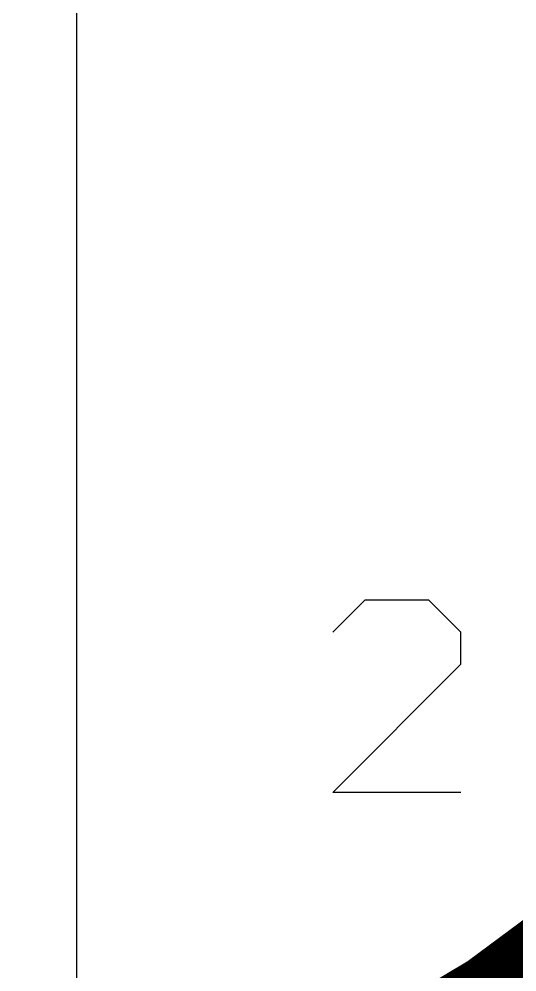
# Model space of a CAD drawing. Header units: millimetres. Extents: x 5 to 399, y 5 to 287.
# Drawn here: x 244.412 to 247, y 125.796 to 130.748 of the extents above; entities that cross this region are included whole.
import ezdxf

# ---------------------------------------------------------------- set-up
doc = ezdxf.new("R2010")
doc.units = ezdxf.units.MM
for name, color, linetype in [('BottomLayer', 5, 'Continuous'), ('Mechanical7', 56, 'Continuous'), ('MidLayer1', 16, 'Continuous'), ('MidLayer2', 76, 'Continuous'), ('TopLayer', 1, 'Continuous'), ('TopOverlay', 2, 'Continuous')]:
    doc.layers.add(name, color=color, linetype=linetype)

msp = doc.modelspace()

# ---------------------------------------------------------------- linework, layer by layer
at = {"layer": 'BottomLayer'}
msp.add_line((244.7124, 122.2076), (244.7124, 134.7669), dxfattribs=at)
at = {"layer": 'Mechanical7', "const_width": 0.254}
msp.add_lwpolyline([(248.5874, 129.0626, 1), (240.6118, 129.0626, 1)], format="xyb", close=True, dxfattribs=at)
at = {"layer": 'MidLayer1'}
msp.add_line((244.7124, 122.1684), (244.7124, 134.7669), dxfattribs=at)
at = {"layer": 'MidLayer2'}
msp.add_line((244.7124, 122.1684), (244.7124, 134.7669), dxfattribs=at)
at = {"layer": 'TopLayer'}
msp.add_line((244.7124, 122.2076), (244.7124, 134.7669), dxfattribs=at)
at = {"layer": 'TopOverlay'}
for p, q in [((246.2096, 127.7285), (246.043, 127.5619)), ((246.5428, 127.7285), (246.2096, 127.7285)), ((246.7094, 127.5619), (246.5428, 127.7285)), ((246.7094, 127.3952), (246.7094, 127.5619)), ((246.043, 126.7288), (246.7094, 127.3952)), ((246.7094, 126.7288), (246.043, 126.7288))]:
    msp.add_line(p, q, dxfattribs=at)

doc.saveas('drawing.dxf')
